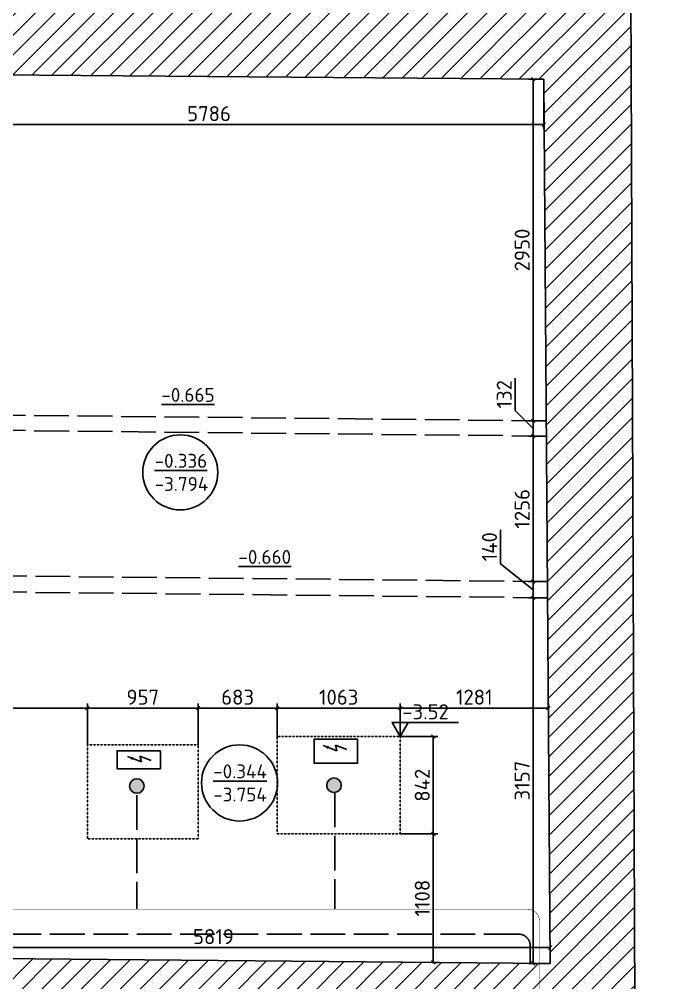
# Model space of a CAD drawing. Header units: millimetres. Extents: x 904915 to 1000606, y 1634169 to 1674089.
# Drawn here: x 964099 to 969720, y 1655789 to 1664108 of the extents above; entities that cross this region are included whole.
import ezdxf

# ---------------------------------------------------------------- set-up
doc = ezdxf.new("R2010")
doc.units = ezdxf.units.MM
doc.linetypes.add('334', pattern=[5, 4, -1])
doc.linetypes.add('ACAD_ISO02W100', pattern=[15, 12, -3])
for name, color, linetype in [('Балки', 140, 'ACAD_ISO02W100'), ('Водопровод', 4, 'Continuous'), ('Контур', 7, 'Continuous'), ('Отметки', 7, 'Continuous'), ('Перепад', 251, 'ACAD_ISO02W100'), ('Пожарные коммуникации', 1, 'Continuous'), ('Размеры', 224, 'Continuous'), ('Штриховка', 252, 'Continuous'), ('Электрика', 40, 'Continuous')]:
    doc.layers.add(name, color=color, linetype=linetype)
doc.styles.add('ISOCPEUR', font='isocpeur.ttf')
doc.dimstyles.new('GENPLAN 1000', dxfattribs={"dimscale": 10, "dimtxt": 13, "dimasz": 3, "dimexe": 4, "dimexo": 0, "dimgap": 3, "dimtad": 1, "dimdec": 0, "dimzin": 0, "dimtxsty": 'ISOCPEUR', "dimblk1": 'OBLIQUE', "dimblk2": 'OBLIQUE', "dimsah": 1, "dimcen": -1, "dimaunit": 1, "dimadec": 3, "dimazin": 0, "dimtfac": 0.75, "dimtdec": 0, "dimtix": 1, "dimtmove": 1, "dimatfit": 3, "dimfxl": 0, "dimtvp": 0.6, "dimarcsym": 0})

# ---------------------------------------------------------------- blocks, each defined once
blk = doc.blocks.new('817')
at = {"color": 0}
for p, q in [((0.05, 1.76), (-0.47, -0.17)), ((0.47, 0.17), (-0.47, -0.17)), ((0.47, 0.17), (-0.18, -2.24))]:
    blk.add_line(p, q, dxfattribs=at)
blk.add_solid([(-0.18, -1.24), (0.32, -1.38), (-0.18, -2.24)], dxfattribs=at)
blk = doc.blocks.new('*U6')
at = {"layer": 'Электрика', "color": 0, "ltscale": 0.03}
for p, q in [((-2.8906, -0.766), (0, 0)), ((0, 0), (0.0957, -0.361)), ((0.0957, -0.361), (-2.795, -1.127)), ((-2.8906, -0.766), (-2.795, -1.127))]:
    blk.add_line(p, q, dxfattribs=at)
at = {"layer": 'Электрика', "color": 0, "xscale": 0.02999999999999999, "yscale": 0.02999999999999999, "zscale": 0.02999999999999999, "rotation": 14.84207476619765}
blk.add_blockref('817', (-1.3975, -0.5635), dxfattribs=at)
blk = doc.blocks.new('_Oblique')
at = {"color": 0, "linetype": 'ByBlock', "lineweight": -2}
blk.add_line((-0.5, -0.5), (0.5, 0.5), dxfattribs=at)
blk = doc.blocks.new('*D264')
at = {"layer": 'Defpoints', "color": 0, "ltscale": 0.03}
for p in [(967391, 1658159.2), (968671.8, 1658070.9), (967391, 1657915)]:
    blk.add_point(p, dxfattribs=at)
at = {"layer": 'Размеры', "color": 0, "lineweight": -2, "ltscale": 0.03}
for p, q in [((967391, 1657915), (967391, 1658199.2)), ((968671.8, 1658070.9), (968671.8, 1658199.2)), ((968671.8, 1658159.2), (967391, 1658159.2))]:
    blk.add_line(p, q, dxfattribs=at)
at = {"layer": 'Размеры', "color": 0, "lineweight": -2, "ltscale": 0.03, "xscale": 30, "yscale": 30, "zscale": 30, "rotation": 180}
blk.add_blockref('_Oblique', (967391, 1658159.2), dxfattribs=at)
at = {"layer": 'Размеры', "color": 0, "lineweight": -2, "ltscale": 0.03, "xscale": 30, "yscale": 30, "zscale": 30}
blk.add_blockref('_Oblique', (968671.8, 1658159.2), dxfattribs=at)
at = {"layer": 'Размеры', "color": 0, "ltscale": 0.03, "insert": (968031.4, 1658254.2), "char_height": 130, "attachment_point": 5, "style": 'ISOCPEUR'}
blk.add_mtext('1281', dxfattribs=at)
blk = doc.blocks.new('*D265')
at = {"layer": 'Defpoints', "color": 0, "ltscale": 0.03}
for p in [(966328, 1658159.2), (966328, 1657915), (967391, 1657915)]:
    blk.add_point(p, dxfattribs=at)
at = {"layer": 'Размеры', "color": 0, "lineweight": -2, "ltscale": 0.03}
for p, q in [((966328, 1657915), (966328, 1658199.2)), ((967391, 1657915), (967391, 1658199.2)), ((967391, 1658159.2), (966328, 1658159.2))]:
    blk.add_line(p, q, dxfattribs=at)
at = {"layer": 'Размеры', "color": 0, "lineweight": -2, "ltscale": 0.03, "xscale": 30, "yscale": 30, "zscale": 30, "rotation": 180}
blk.add_blockref('_Oblique', (966328, 1658159.2), dxfattribs=at)
at = {"layer": 'Размеры', "color": 0, "lineweight": -2, "ltscale": 0.03, "xscale": 30, "yscale": 30, "zscale": 30}
blk.add_blockref('_Oblique', (967391, 1658159.2), dxfattribs=at)
at = {"layer": 'Размеры', "color": 0, "ltscale": 0.03, "insert": (966859.5, 1658254.2), "char_height": 130, "attachment_point": 5, "style": 'ISOCPEUR'}
blk.add_mtext('1063', dxfattribs=at)
blk = doc.blocks.new('*D266')
at = {"layer": 'Defpoints', "color": 0, "ltscale": 0.03}
for p in [(965645, 1658159.2), (966328, 1657915), (965645, 1657844)]:
    blk.add_point(p, dxfattribs=at)
at = {"layer": 'Размеры', "color": 0, "lineweight": -2, "ltscale": 0.03}
for p, q in [((965645, 1657844), (965645, 1658199.2)), ((966328, 1657915), (966328, 1658199.2)), ((966328, 1658159.2), (965645, 1658159.2))]:
    blk.add_line(p, q, dxfattribs=at)
at = {"layer": 'Размеры', "color": 0, "lineweight": -2, "ltscale": 0.03, "xscale": 30, "yscale": 30, "zscale": 30, "rotation": 180}
blk.add_blockref('_Oblique', (965645, 1658159.2), dxfattribs=at)
at = {"layer": 'Размеры', "color": 0, "lineweight": -2, "ltscale": 0.03, "xscale": 30, "yscale": 30, "zscale": 30}
blk.add_blockref('_Oblique', (966328, 1658159.2), dxfattribs=at)
at = {"layer": 'Размеры', "color": 0, "ltscale": 0.03, "insert": (965986.5, 1658254.2), "char_height": 130, "attachment_point": 5, "style": 'ISOCPEUR'}
blk.add_mtext('683', dxfattribs=at)
blk = doc.blocks.new('*D267')
at = {"layer": 'Defpoints', "color": 0, "ltscale": 0.03}
for p in [(964688, 1658159.2), (964688, 1657844), (965645, 1657844)]:
    blk.add_point(p, dxfattribs=at)
at = {"layer": 'Размеры', "color": 0, "lineweight": -2, "ltscale": 0.03}
for p, q in [((964688, 1657844), (964688, 1658199.2)), ((965645, 1657844), (965645, 1658199.2)), ((965645, 1658159.2), (964688, 1658159.2))]:
    blk.add_line(p, q, dxfattribs=at)
at = {"layer": 'Размеры', "color": 0, "lineweight": -2, "ltscale": 0.03, "xscale": 30, "yscale": 30, "zscale": 30, "rotation": 180}
blk.add_blockref('_Oblique', (964688, 1658159.2), dxfattribs=at)
at = {"layer": 'Размеры', "color": 0, "lineweight": -2, "ltscale": 0.03, "xscale": 30, "yscale": 30, "zscale": 30}
blk.add_blockref('_Oblique', (965645, 1658159.2), dxfattribs=at)
at = {"layer": 'Размеры', "color": 0, "ltscale": 0.03, "insert": (965166.5, 1658254.2), "char_height": 130, "attachment_point": 5, "style": 'ISOCPEUR'}
blk.add_mtext('957', dxfattribs=at)
blk = doc.blocks.new('*D268')
at = {"layer": 'Defpoints', "color": 0, "ltscale": 0.03}
for p in [(962862, 1658159.2), (962862, 1658146.2), (964688, 1657844)]:
    blk.add_point(p, dxfattribs=at)
at = {"layer": 'Размеры', "color": 0, "lineweight": -2, "ltscale": 0.03}
for p, q in [((962862, 1658146.2), (962862, 1658199.2)), ((964688, 1657844), (964688, 1658199.2)), ((964688, 1658159.2), (962862, 1658159.2))]:
    blk.add_line(p, q, dxfattribs=at)
at = {"layer": 'Размеры', "color": 0, "lineweight": -2, "ltscale": 0.03, "xscale": 30, "yscale": 30, "zscale": 30, "rotation": 180}
blk.add_blockref('_Oblique', (962862, 1658159.2), dxfattribs=at)
at = {"layer": 'Размеры', "color": 0, "lineweight": -2, "ltscale": 0.03, "xscale": 30, "yscale": 30, "zscale": 30}
blk.add_blockref('_Oblique', (964688, 1658159.2), dxfattribs=at)
at = {"layer": 'Размеры', "color": 0, "ltscale": 0.03, "insert": (963775, 1658254.2), "char_height": 130, "attachment_point": 5, "style": 'ISOCPEUR'}
blk.add_mtext('1826', dxfattribs=at)
blk = doc.blocks.new('*D269')
at = {"layer": 'Defpoints', "color": 0, "ltscale": 0.03}
for p in [(967391, 1657915), (967391, 1657073), (967677, 1657073)]:
    blk.add_point(p, dxfattribs=at)
at = {"layer": 'Размеры', "color": 0, "lineweight": -2, "ltscale": 0.03}
for p, q in [((967391, 1657915), (967717, 1657915)), ((967677, 1657915), (967677, 1657073)), ((967391, 1657073), (967717, 1657073))]:
    blk.add_line(p, q, dxfattribs=at)
at = {"layer": 'Размеры', "color": 0, "lineweight": -2, "ltscale": 0.03, "xscale": 30, "yscale": 30, "zscale": 30}
for p, rotation in [((967677, 1657915), 90), ((967677, 1657073), 270)]:
    blk.add_blockref('_Oblique', p, dxfattribs=dict(at, rotation=rotation))
at = {"layer": 'Размеры', "color": 0, "ltscale": 0.03, "insert": (967582, 1657494), "char_height": 130, "attachment_point": 5, "rotation": 90, "style": 'ISOCPEUR'}
blk.add_mtext('842', dxfattribs=at)
blk = doc.blocks.new('*D270')
at = {"layer": 'Defpoints', "color": 0, "ltscale": 0.03}
for p in [(967391, 1657073), (967666.2, 1655964.5), (967677, 1655964.5)]:
    blk.add_point(p, dxfattribs=at)
at = {"layer": 'Размеры', "color": 0, "lineweight": -2, "ltscale": 0.03}
for p, q in [((967391, 1657073), (967717, 1657073)), ((967677, 1657073), (967677, 1655964.5)), ((967666.2, 1655964.5), (967717, 1655964.5))]:
    blk.add_line(p, q, dxfattribs=at)
at = {"layer": 'Размеры', "color": 0, "lineweight": -2, "ltscale": 0.03, "xscale": 30, "yscale": 30, "zscale": 30}
for p, rotation in [((967677, 1657073), 90), ((967677, 1655964.5), 270)]:
    blk.add_blockref('_Oblique', p, dxfattribs=dict(at, rotation=rotation))
at = {"layer": 'Размеры', "color": 0, "ltscale": 0.03, "insert": (967582, 1656518.8), "char_height": 130, "attachment_point": 5, "rotation": 90, "style": 'ISOCPEUR'}
blk.add_mtext('1108', dxfattribs=at)
blk = doc.blocks.new('*D271')
at = {"layer": 'Defpoints', "color": 0, "ltscale": 0.03}
for p in [(968540.4, 1659112.6), (968664.4, 1659112.6), (968686.8, 1655955.5)]:
    blk.add_point(p, dxfattribs=at)
at = {"layer": 'Размеры', "color": 0, "lineweight": -2, "ltscale": 0.03}
for p, q in [((968664.4, 1659112.6), (968500.4, 1659112.6)), ((968540.4, 1655955.5), (968540.4, 1659112.6)), ((968686.8, 1655955.5), (968500.4, 1655955.5))]:
    blk.add_line(p, q, dxfattribs=at)
at = {"layer": 'Размеры', "color": 0, "lineweight": -2, "ltscale": 0.03, "xscale": 30, "yscale": 30, "zscale": 30}
for p, rotation in [((968540.4, 1659112.6), 90), ((968540.4, 1655955.5), 270)]:
    blk.add_blockref('_Oblique', p, dxfattribs=dict(at, rotation=rotation))
at = {"layer": 'Размеры', "color": 0, "ltscale": 0.03, "insert": (968445.4, 1657534), "char_height": 130, "attachment_point": 5, "rotation": 90, "style": 'ISOCPEUR'}
blk.add_mtext('3157', dxfattribs=at)
blk = doc.blocks.new('*D272')
at = {"layer": 'Defpoints', "color": 0, "ltscale": 0.03}
for p in [(968540.4, 1659252.3), (968663.4, 1659252.3), (968664.4, 1659112.6)]:
    blk.add_point(p, dxfattribs=at)
at = {"layer": 'Размеры', "color": 0, "lineweight": -2, "ltscale": 0.03}
for p, q in [((968257.8, 1659406.4), (968257.8, 1659700.4)), ((968540.4, 1659182.4), (968257.8, 1659406.4)), ((968663.4, 1659252.3), (968500.4, 1659252.3)), ((968540.4, 1659112.6), (968540.4, 1659252.3)), ((968664.4, 1659112.6), (968500.4, 1659112.6))]:
    blk.add_line(p, q, dxfattribs=at)
at = {"layer": 'Размеры', "color": 0, "lineweight": -2, "ltscale": 0.03, "xscale": 30, "yscale": 30, "zscale": 30}
for p, rotation in [((968540.4, 1659252.3), 90), ((968540.4, 1659112.6), 270)]:
    blk.add_blockref('_Oblique', p, dxfattribs=dict(at, rotation=rotation))
at = {"layer": 'Размеры', "color": 0, "ltscale": 0.03, "insert": (968162.8, 1659553.4), "char_height": 130, "attachment_point": 5, "rotation": 90, "style": 'ISOCPEUR'}
blk.add_mtext('140', dxfattribs=at)
blk = doc.blocks.new('*D273')
at = {"layer": 'Defpoints', "color": 0, "ltscale": 0.03}
for p in [(968540.4, 1660508.5), (968654.5, 1660508.5), (968663.4, 1659252.3)]:
    blk.add_point(p, dxfattribs=at)
at = {"layer": 'Размеры', "color": 0, "lineweight": -2, "ltscale": 0.03}
for p, q in [((968654.5, 1660508.5), (968500.4, 1660508.5)), ((968540.4, 1659252.3), (968540.4, 1660508.5)), ((968663.4, 1659252.3), (968500.4, 1659252.3))]:
    blk.add_line(p, q, dxfattribs=at)
at = {"layer": 'Размеры', "color": 0, "lineweight": -2, "ltscale": 0.03, "xscale": 30, "yscale": 30, "zscale": 30}
for p, rotation in [((968540.4, 1660508.5), 90), ((968540.4, 1659252.3), 270)]:
    blk.add_blockref('_Oblique', p, dxfattribs=dict(at, rotation=rotation))
at = {"layer": 'Размеры', "color": 0, "ltscale": 0.03, "insert": (968445.4, 1659880.4), "char_height": 130, "attachment_point": 5, "rotation": 90, "style": 'ISOCPEUR'}
blk.add_mtext('1256', dxfattribs=at)
blk = doc.blocks.new('*D274')
at = {"layer": 'Defpoints', "color": 0, "ltscale": 0.03}
for p in [(968540.4, 1660640.3), (968653.6, 1660640.3), (968654.5, 1660508.5)]:
    blk.add_point(p, dxfattribs=at)
at = {"layer": 'Размеры', "color": 0, "lineweight": -2, "ltscale": 0.03}
for p, q in [((968385.2, 1660729.1), (968385.2, 1661010.1)), ((968540.4, 1660574.4), (968385.2, 1660729.1)), ((968653.6, 1660640.3), (968500.4, 1660640.3)), ((968540.4, 1660508.5), (968540.4, 1660640.3)), ((968654.5, 1660508.5), (968500.4, 1660508.5))]:
    blk.add_line(p, q, dxfattribs=at)
at = {"layer": 'Размеры', "color": 0, "lineweight": -2, "ltscale": 0.03, "xscale": 30, "yscale": 30, "zscale": 30}
for p, rotation in [((968540.4, 1660640.3), 90), ((968540.4, 1660508.5), 270)]:
    blk.add_blockref('_Oblique', p, dxfattribs=dict(at, rotation=rotation))
at = {"layer": 'Размеры', "color": 0, "ltscale": 0.03, "insert": (968290.2, 1660869.6), "char_height": 130, "attachment_point": 5, "rotation": 90, "style": 'ISOCPEUR'}
blk.add_mtext('132', dxfattribs=at)
blk = doc.blocks.new('*D275')
at = {"layer": 'Defpoints', "color": 0, "ltscale": 0.03}
for p in [(968540.4, 1663590.8), (968632.7, 1663590.8), (968653.6, 1660640.3)]:
    blk.add_point(p, dxfattribs=at)
at = {"layer": 'Размеры', "color": 0, "lineweight": -2, "ltscale": 0.03}
for p, q in [((968632.7, 1663590.8), (968500.4, 1663590.8)), ((968540.4, 1660640.3), (968540.4, 1663590.8)), ((968653.6, 1660640.3), (968500.4, 1660640.3))]:
    blk.add_line(p, q, dxfattribs=at)
at = {"layer": 'Размеры', "color": 0, "lineweight": -2, "ltscale": 0.03, "xscale": 30, "yscale": 30, "zscale": 30}
for p, rotation in [((968540.4, 1663590.8), 90), ((968540.4, 1660640.3), 270)]:
    blk.add_blockref('_Oblique', p, dxfattribs=dict(at, rotation=rotation))
at = {"layer": 'Размеры', "color": 0, "ltscale": 0.03, "insert": (968445.4, 1662115.6), "char_height": 130, "attachment_point": 5, "rotation": 90, "style": 'ISOCPEUR'}
blk.add_mtext('2950', dxfattribs=at)
blk = doc.blocks.new('*D283')
at = {"layer": 'Defpoints', "color": 0, "ltscale": 0.03}
for p in [(962846.3, 1663638), (968632.7, 1663590.8), (962846.3, 1663197.9)]:
    blk.add_point(p, dxfattribs=at)
at = {"layer": 'Размеры', "color": 0, "lineweight": -2, "ltscale": 0.03}
for p, q in [((962846.3, 1663638), (962846.3, 1663157.9)), ((968632.7, 1663590.8), (968632.7, 1663157.9)), ((968632.7, 1663197.9), (962846.3, 1663197.9))]:
    blk.add_line(p, q, dxfattribs=at)
at = {"layer": 'Размеры', "color": 0, "lineweight": -2, "ltscale": 0.03, "xscale": 30, "yscale": 30, "zscale": 30, "rotation": 180}
blk.add_blockref('_Oblique', (962846.3, 1663197.9), dxfattribs=at)
at = {"layer": 'Размеры', "color": 0, "lineweight": -2, "ltscale": 0.03, "xscale": 30, "yscale": 30, "zscale": 30}
blk.add_blockref('_Oblique', (968632.7, 1663197.9), dxfattribs=at)
at = {"layer": 'Размеры', "color": 0, "ltscale": 0.03, "insert": (965739.5, 1663292.9), "char_height": 130, "attachment_point": 5, "style": 'ISOCPEUR'}
blk.add_mtext('5786', dxfattribs=at)
blk = doc.blocks.new('*D298')
at = {"layer": 'Defpoints', "color": 0, "ltscale": 0.03}
for p in [(962868.1, 1656091.6), (962868.1, 1656006.9), (968686.8, 1655955.5)]:
    blk.add_point(p, dxfattribs=at)
at = {"layer": 'Размеры', "color": 0, "lineweight": -2, "ltscale": 0.03}
for p, q in [((962868.1, 1656006.9), (962868.1, 1656131.6)), ((968686.8, 1655955.5), (968686.8, 1656131.6)), ((968686.8, 1656091.6), (962868.1, 1656091.6))]:
    blk.add_line(p, q, dxfattribs=at)
at = {"layer": 'Размеры', "color": 0, "lineweight": -2, "ltscale": 0.03, "xscale": 30, "yscale": 30, "zscale": 30, "rotation": 180}
blk.add_blockref('_Oblique', (962868.1, 1656091.6), dxfattribs=at)
at = {"layer": 'Размеры', "color": 0, "lineweight": -2, "ltscale": 0.03, "xscale": 30, "yscale": 30, "zscale": 30}
blk.add_blockref('_Oblique', (968686.8, 1656091.6), dxfattribs=at)
at = {"layer": 'Размеры', "color": 0, "ltscale": 0.03, "insert": (965777.5, 1656186.6), "char_height": 130, "attachment_point": 5, "style": 'ISOCPEUR'}
blk.add_mtext('5819', dxfattribs=at)

msp = doc.modelspace()

# ---------------------------------------------------------------- hatches: boundary and pattern name
at = {"layer": 'Водопровод', "ltscale": 0.03}
h = msp.add_hatch(color=256, dxfattribs=at)
h.dxf.hatch_style = 1
h.paths.add_polyline_path([(965053, 1657487.2, 1), (965178.3, 1657487.2, 1)])
h = msp.add_hatch(color=256, dxfattribs=at)
h.dxf.hatch_style = 1
h.paths.add_polyline_path([(966756.5, 1657494.1, 1), (966881.9, 1657494.1, 1)])
at = {"layer": 'Штриховка', "ltscale": 0.03}
h = msp.add_hatch(dxfattribs=at)
h.set_pattern_fill('_USER', color=256, scale=120, angle=45, pattern_type=0)
h.set_pattern_definition([(45, (939769.27, 1645632.96), (-84.8528, 84.8528), [])])
h.paths.add_polyline_path([(939862.1, 1645865.3), (939717.3, 1645866.2), (939716.4, 1645515.2), (939572.8, 1645516), (939573.1, 1645259.6), (939858.5, 1645259.9)], flags=17)
h.paths.add_polyline_path([(967898.5, 1669251.9), (967748.5, 1669254.9), (967737, 1668677), (967887, 1668674)], flags=17)
h.paths.add_polyline_path([(959721.2, 1670070.1), (960600.3, 1670071.2), (960599.8, 1670501.5), (960599.2, 1670954.9), (958956.6, 1670954.7), (959002.6, 1662727), (958908.9, 1662725), (958909, 1662520.4), (959728.4, 1662541.9), (959725.6, 1663653.4), (960845.1, 1663649), (960849, 1664244.1), (959728.5, 1664251.4)])
h.paths.add_polyline_path([(953047.4, 1647661.3), (953309, 1647664), (953307.3, 1647830.1), (953304.3, 1648110.6), (951642.4, 1648114.7), (951716, 1642822.9), (952533.5, 1642743.7), (952532.8, 1642909), (953481.3, 1642912), (953480.8, 1643074.2), (952537.1, 1643071.2), (952524.9, 1647221.1), (953052, 1647226.6)], flags=17)
h.paths.add_polyline_path([(944956.8, 1645799), (943919.8, 1645788.6), (943920.1, 1645262.1), (939858.5, 1645259.9), (939573.1, 1645259.6), (939573.1, 1645244.2), (934568.3, 1645252.9), (934568.3, 1645253.2), (934278.3, 1645254), (932110.1, 1645254), (932109.8, 1645787.9), (931143.7, 1645778.5), (931152.5, 1644829.1), (929740.1, 1644827.8), (929759.1, 1646190.3), (927061.9, 1646219.9), (927061.4, 1646069.9), (929607, 1646042), (929588, 1644677.6), (931153.9, 1644679.1), (931157.1, 1644329.1), (931593.9, 1644329.6), (931614, 1644169.6), (931653.7, 1644489.6), (931673.9, 1644329.6), (932110.6, 1644330.1), (932110.2, 1644955.7), (943920.3, 1644962.1), (943920.6, 1644397.3), (944407.8, 1644403.1), (944429.7, 1644243.4), (944465.9, 1644563.8), (944487.8, 1644404.1), (944974.9, 1644409.9), (944971, 1644709.9), (946047, 1644722.8), (946060.4, 1646106), (948397.6, 1646107.4), (948397.2, 1646257.4), (945911.9, 1646255.9), (945898.9, 1644921), (944968.4, 1644909.8)])
h.paths.add_polyline_path([(941747.9, 1647720.4), (935723.9, 1647718.2), (935724, 1647401.1), (939570.7, 1647430.7), (939571, 1647159), (939720.5, 1647158.1), (939719.7, 1646853.6), (939599.7, 1646838.9), (939839.6, 1646808.3), (939719.6, 1646793.6), (939718.8, 1646489.1), (939571.8, 1646490), (939572, 1646278), (939718.3, 1646277.1), (939717.4, 1645926.2), (939597.4, 1645911.4), (939862.2, 1645877.7), (939871.4, 1647396.6), (941748.7, 1647400.9)])
h.paths.add_polyline_path([(934907, 1647717.9), (934688, 1647717.9), (933884, 1647717.6), (933886.9, 1647392.8), (934284.4, 1647396.3), (934278.3, 1645254), (934568.3, 1645253.2), (934574.5, 1647392.3), (934909.5, 1647394.8)])
h.paths.add_polyline_path([(932129.4, 1649034.8), (931923.5, 1649035.1), (931923.9, 1649266.2), (931788.1, 1649266.4), (931788.1, 1649293.2), (931494.6, 1649293.9), (931494.2, 1649135.2), (931345.5, 1649135.6), (931342.9, 1648092.4), (923885.6, 1648105.6), (923881.9, 1647831.4), (923721.7, 1647813.5), (924041.1, 1647769.2), (923880.8, 1647751.4), (923877.2, 1647477.1), (924177.2, 1647477.1), (924138.3, 1644589.7), (927056.3, 1644558.9), (927057.3, 1644859), (924442.4, 1644886.5), (924477.2, 1647477.1), (931128.7, 1647397.5), (931130.8, 1647163.4), (932109, 1647173), (932108.9, 1647376.8), (932568, 1647380.9), (932565, 1647717.1), (932127.3, 1647716.9)])
h.paths.add_polyline_path([(950486.2, 1648117.6), (944691.4, 1648132), (944686.6, 1649180.5), (944528.4, 1649179.8), (944527.7, 1649323.4), (944245.8, 1649322.1), (944245.9, 1649301.6), (944073, 1649301.2), (944073.5, 1649109.4), (943905.2, 1649109), (943908.4, 1647721.2), (943261, 1647720.9), (943261.7, 1647404.3), (943918.9, 1647405.7), (943919.1, 1647096.6), (944939.3, 1647138), (944935.8, 1647403.5), (949029.6, 1647409.4), (950272.6, 1647401.6), (950272.6, 1646130.9), (950392.6, 1646115.9), (950272.6, 1646100.9), (950272.6, 1644831.4), (948400.6, 1644827), (948401.3, 1644527), (950083.4, 1644531), (950116.4, 1639995.2), (951661, 1639989.6), (951661, 1639460.8), (955617.4, 1639500.6), (962461.1, 1639567.9), (962455.8, 1636178), (962155.8, 1636178), (962155.1, 1635728.5), (962315.1, 1635708.3), (962155.1, 1635688.5), (962154.4, 1635279.1), (969661.4, 1635263.1), (969653.3, 1636911.1), (969342.9, 1636912.5), (968746.2, 1636915.1), (968742.8, 1636143.6), (967545.7, 1636148.5), (967554.4, 1641372.6), (967284, 1641372.7), (967283.9, 1641196.6), (967396.8, 1641195.5), (967399.1, 1637608.9), (967078, 1637609.2), (967077.8, 1637359.2), (967399.1, 1637358.9), (967399.1, 1636178), (966361, 1636178), (966361, 1636455), (966111, 1636455), (966111, 1636178), (963002.7, 1636178), (963006.5, 1640478), (962468.8, 1640472.7), (962472.1, 1640136.2), (959955, 1640116.1), (959955, 1641762), (959802, 1641762), (959802, 1641699), (959401.4, 1641699), (959356, 1640111.4), (955859.3, 1640105.6), (955861.6, 1641747), (955722, 1641747), (955722, 1641685), (955316.4, 1641685), (955333, 1639913), (953838.8, 1639848.2), (953835.2, 1640084.9), (952545, 1640065.2), (952537.7, 1641768.8), (951730.6, 1641771.1), (951746.3, 1640645.3), (950540.6, 1640652.7)])
h.paths.add_polyline_path([(944673.1, 1652178.2), (944526.8, 1652177.5), (944526.1, 1652342), (944239.1, 1652340.7), (944238.8, 1652288.7), (944081.7, 1652288.3), (944082, 1652146.3), (943898, 1652145.9), (943900.2, 1651218), (944068.5, 1651218.4), (944069, 1651034.4), (944101.8, 1651034.4), (944241.8, 1651034.8), (944241.9, 1650997.5), (944520.2, 1650998.8), (944519.5, 1651139.9), (944677.7, 1651140.6)])
h.paths.add_polyline_path([(944659.3, 1655219.7), (944494.9, 1655219), (944494.2, 1655363), (944231.6, 1655361.9), (944231.6, 1655357.7), (944091.4, 1655357.4), (944091.9, 1655142.4), (943891, 1655141.9), (943892.9, 1654328), (944076.9, 1654328.4), (944077.5, 1654082.4), (944234.6, 1654082.7), (944234.7, 1654030.5), (944518.5, 1654031.8), (944517.8, 1654178.3), (944664, 1654179)])
h.paths.add_polyline_path([(944645.4, 1658294.4), (944491, 1658293.7), (944490.4, 1658426.8), (944206.7, 1658425.5), (944206.8, 1658379.7), (944077.2, 1658379.4), (944077.5, 1658241.4), (943883.7, 1658241), (943886, 1657254), (944087, 1657254.4), (944087.3, 1657112.4), (944227.5, 1657112.7), (944227.6, 1657090.6), (944486.4, 1657091.8), (944485.6, 1657261), (944650, 1657261.7)])
h.paths.add_polyline_path([(944633.8, 1660848.8), (944633.7, 1661302.1), (944485.7, 1661302.1), (944485.7, 1661461.5), (944204.2, 1661461.5), (944204.2, 1661430), (944073, 1661430), (944073, 1661265), (943881.2, 1661265), (943881.1, 1660290.9), (944072.7, 1660291.4), (944073, 1660132.4), (944202.7, 1660132.7), (944202.8, 1660120.1), (944482.7, 1660121.3), (944482, 1660272), (944636.4, 1660272.7)])
h.paths.add_polyline_path([(944633.4, 1664368.1), (944482.8, 1664368.1), (944482.8, 1664523.8), (944209.9, 1664523.8), (944209.9, 1664487), (944064, 1664487), (944064, 1664294), (943881.5, 1664294), (943881.4, 1663327), (944073.2, 1663327), (944073.2, 1663205), (944204.4, 1663205), (944204.4, 1663176.6), (944485.5, 1663176.6), (944485.5, 1663329.3), (944633.5, 1663329.3)])
h.paths.add_polyline_path([(944633.1, 1667394.5), (944477.8, 1667394.5), (944477.8, 1667551.3), (944210.3, 1667551.3), (944210.3, 1667505), (944070.3, 1667505), (943881.8, 1667505), (943881.7, 1666551), (944064.2, 1666551), (944064.2, 1666226), (944210.1, 1666226), (944210.1, 1666193.3), (944482.6, 1666193.3), (944482.6, 1666351.3), (944633.2, 1666351.3)])
h.paths.add_polyline_path([(944632.7, 1670737.4), (933630.3, 1670719.9), (933632.7, 1669988.5), (943882.1, 1670004.5), (943882, 1669255), (944070.4, 1669255), (944210.4, 1669255), (944210.4, 1669219), (944477.6, 1669219), (944477.6, 1669378.8), (944632.8, 1669378.8)])
h.paths.add_polyline_path([(932703.5, 1670718.4), (931347.7, 1670716.2), (931349.7, 1669370.6), (931502.4, 1669370.8), (931502.6, 1669191), (931790.8, 1669191.4), (931790.9, 1669244.1), (931930.9, 1669244.1), (932162.5, 1669243.8), (932163.7, 1669986.2), (932705.9, 1669987)])
h.paths.add_polyline_path([(932159.7, 1667508.9), (931928.1, 1667509.3), (931788.1, 1667509.6), (931788.1, 1667541.2), (931505.1, 1667540.8), (931505.3, 1667399.2), (931352.6, 1667399), (931354.2, 1666341.7), (931523.2, 1666341.9), (931523.4, 1666160.1), (931785.9, 1666160.5), (931786, 1666222.5), (931926, 1666222.3), (931981.8, 1666222.2), (931981.9, 1666273.3), (932157.6, 1666273)])
h.paths.add_polyline_path([(932154.1, 1664134.1), (931978.4, 1664134.4), (931979, 1664493.2), (931923.2, 1664493.3), (931783.2, 1664493.5), (931783.2, 1664539.3), (931525.8, 1664538.9), (931526, 1664383.6), (931357, 1664383.4), (931358.6, 1663301.6), (931525, 1663301.8), (931525.2, 1663154.9), (931809.9, 1663155.3), (931810, 1663182.4), (931976.8, 1663182.1), (931976.9, 1663194.3), (932152.6, 1663194)])
h.paths.add_polyline_path([(932149, 1661019), (931973.3, 1661019.3), (931974, 1661450.3), (931947.1, 1661450.3), (931807.1, 1661450.5), (931807.2, 1661485.4), (931527.7, 1661485), (931527.9, 1661337.7), (931361.5, 1661337.5), (931363.1, 1660268), (931516.6, 1660268.2), (931516.8, 1660102.1), (931789.8, 1660102.5), (931789.9, 1660126.5), (931929.9, 1660126.3), (932147.6, 1660125.9)])
h.paths.add_polyline_path([(932143.9, 1657865), (931963.1, 1657865.3), (931964, 1658400.3), (931927, 1658400.3), (931787, 1658400.6), (931787.1, 1658436.1), (931519.2, 1658435.7), (931519.5, 1658275.3), (931366, 1658275.1), (931367, 1657612.2), (931366, 1657213.6), (931521, 1657213.2), (931520.6, 1657073.8), (931784.9, 1657073.1), (931784.9, 1657090.5), (931945.7, 1657090.3), (931945.8, 1657183.3), (932142.8, 1657183)])
h.paths.add_polyline_path([(932139.2, 1655001), (931942.2, 1655001.3), (931942.8, 1655353.2), (931922, 1655353.3), (931782, 1655353.3), (931782.1, 1655366.1), (931516.3, 1655366.7), (931515.9, 1655215.6), (931360.9, 1655216), (931358.3, 1654172.5), (931510, 1654172.1), (931509.6, 1654017.4), (931795.8, 1654016.7), (931795.9, 1654036.5), (931935.9, 1654036.3), (931969.7, 1654036.2), (931969.9, 1654151.3), (932137.8, 1654151)])
h.paths.add_polyline_path([(932134.4, 1652068), (931966.5, 1652068.3), (931966.9, 1652310.1), (931933, 1652310.2), (931793, 1652308.6), (931505.3, 1652309.3), (931505, 1652175.8), (931353.2, 1652176.2), (931350.5, 1651112.8), (931499.2, 1651112.4), (931498.8, 1650973.5), (931790.9, 1650972.8), (931790.9, 1650999.5), (931926.8, 1650999.3), (931927, 1651125.3), (932132.8, 1651125)])
h.paths.add_polyline_path([(960333.3, 1647937.6), (961315, 1647929), (961315, 1647846.3), (962027.7, 1647840), (962022.5, 1647245.2), (962441.3, 1647241.6), (962438.8, 1642931.6), (961667.1, 1642932.5), (961667.3, 1642787.2), (962445.8, 1642788.4), (962449.9, 1642374), (962998.7, 1642379.5), (962995.7, 1642556.1), (967112.8, 1642504.1), (967117.8, 1642902.1), (962981.3, 1642953.7), (962970.6, 1647238), (966973.7, 1647210.3), (966959.5, 1648041.4), (962846.2, 1648068.6), (962852.6, 1650308), (962290.3, 1650309.5), (962284.4, 1648065), (959904.8, 1648083.6), (959800.1, 1652965.9), (959269.6, 1652954.6), (959044.4, 1652949.7), (959061.6, 1648096.2), (954502.4, 1648107.6), (954505.2, 1647842.7), (954506.9, 1647676.6), (954745.6, 1647679.1), (954750.2, 1647244.4), (955288.4, 1647250.1), (955293.1, 1643079.9), (954363, 1643077), (954363.5, 1642914.8), (955304.8, 1642917.8), (955306.5, 1642744), (955724, 1642744), (955724, 1642682), (955862.9, 1642682), (955863.1, 1642813.5), (957224.7, 1642810.3), (957225.1, 1642947.4), (955852.4, 1642950.6), (955847.6, 1647274.2), (959438.3, 1647271.7), (959416.1, 1642942.4), (958119.3, 1642945.4), (958119, 1642808.3), (959433.1, 1642805.2), (959431.1, 1642735), (959803, 1642735), (959803, 1642659), (959957.9, 1642659), (959958.3, 1642784.8), (960773, 1642785.9), (960773.1, 1642933.5), (959949.4, 1642934.4), (959974.6, 1647263.2), (960327.3, 1647260.1)])
h.paths.add_polyline_path([(966452.6, 1641373), (963016, 1641374), (963015.6, 1641395.3), (962459.7, 1641385.8), (962463.6, 1640992.6), (963006.9, 1640998), (963007.1, 1641238.2), (966452.5, 1641204.7)], flags=17)
h.paths.add_polyline_path([(969641.7, 1639274.2), (969362.9, 1639275.5), (968756.5, 1639278.1), (968751.6, 1638147.9), (969348.3, 1638145.3), (969647.2, 1638144)], flags=17)
h.paths.add_polyline_path([(969614.1, 1644901.4), (969720.5, 1644900.2), (969709, 1645492.7), (968768.4, 1645497.1), (968765.6, 1642881.5), (968251, 1642888), (968246, 1642489.8), (968770.6, 1642483.2), (968761.9, 1640511), (969368.3, 1640508.3), (969635.6, 1640507.1)])
h.paths.add_polyline_path([(969355.7, 1670956.2), (961595, 1670955.1), (961595.6, 1670502.8), (961596.1, 1670072.4), (964099.4, 1670075.6), (964080.7, 1667732.6), (964412.9, 1667733.9), (964412.2, 1667937.9), (964282.4, 1667937.4), (964299.4, 1670075.8), (967765, 1670080.2), (967762.8, 1669971.3), (967912.8, 1669968.3), (967915, 1670080.2), (968620.7, 1670080.2), (968620.7, 1667950.5), (967872.5, 1667950.5), (967876.3, 1668140.7), (967726.4, 1668143.7), (967722.5, 1667950.4), (965333.7, 1667941.4), (965334.5, 1667737.4), (968620.7, 1667749.8), (968637.7, 1664193.3), (961712.9, 1664238.5), (961710.6, 1663645.6), (962247.4, 1663643.5), (962251.2, 1662293.7), (962850.1, 1662295.3), (962846.3, 1663638), (968632.7, 1663590.8), (968686.8, 1655955.5), (962868.1, 1656006.9), (962852.6, 1661416.8), (962253.6, 1661415.2), (962257.5, 1659994.6), (961579.4, 1659980.3), (961582.8, 1659806.5), (962267.6, 1659820), (962275.7, 1655887.9), (959738.9, 1655882.7), (959728.4, 1659770.1), (960715, 1659789.5), (960711.6, 1659962), (959734.7, 1659941.4), (959730.8, 1661541.8), (958909.7, 1661563.1), (958912.6, 1657742.3), (959027.5, 1657741.5), (959040.6, 1654041.2), (959246.2, 1654045.7), (959776.7, 1654057), (959744.4, 1655561.9), (962304.3, 1655548.9), (962299.7, 1653824.7), (962862.6, 1653823.1), (962867.9, 1655694.4), (968730.2, 1655638.5), (968722.6, 1648029.8), (967950.7, 1648034.9), (967949, 1647780.4), (968184.6, 1647769.6), (968129.2, 1647202.3), (968770.2, 1647197.9), (968769.4, 1646527.9), (969689.7, 1646485.6), (969659.3, 1648055), (969518.2, 1648054.8), (969514.3, 1650781), (969450.9, 1650781), (969419, 1655374.3), (969388.2, 1663662.6)])

# ---------------------------------------------------------------- linework, layer by layer
at = {"layer": 'Балки', "color": 3, "ltscale": 25}
for p, q in [((968653.6, 1660640.3), (962854.7, 1660701.3)), ((968654.5, 1660508.5), (962855.1, 1660569.4)), ((968663.4, 1659252.3), (962858.7, 1659313.2)), ((968664.4, 1659112.6), (962859.1, 1659173.6))]:
    msp.add_line(p, q, dxfattribs=at)
at = {"layer": 'Водопровод', "ltscale": 0.03}
for centre in [(965115.6, 1657487.2), (966819.2, 1657494.1)]:
    msp.add_circle(centre, 62.7, dxfattribs=at)
at = {"layer": 'Контур', "ltscale": 15}
for p, q in [((969388.2, 1663662.6), (969355.7, 1670956.2)), ((968632.7, 1663590.8), (962846.3, 1663638)), ((969419, 1655374.3), (969388.2, 1663662.6)), ((968686.8, 1655955.5), (968632.7, 1663590.8)), ((962868.1, 1656006.9), (968686.8, 1655955.5))]:
    msp.add_line(p, q, dxfattribs=at)
at = {"layer": 'Отметки', "color": 0}
msp.add_lwpolyline([(967895.2, 1658035.9), (967460.8, 1658035.9), (967321.2, 1658035.9), (967391, 1657915), (967460.8, 1658035.9)], dxfattribs=at)
at = {"layer": 'Отметки', "ltscale": 0.03}
for centre, radius in [((965490.9, 1660195.1), 324), ((966003.4, 1657513.8), 328.8)]:
    msp.add_circle(centre, radius, dxfattribs=at)
at = {"layer": 'Перепад', "linetype": '334', "ltscale": 0.03}
for points in [[(967391, 1657915), (966328, 1657915), (966328, 1657073), (967391, 1657073)], [(965645, 1657844), (964688, 1657844), (964688, 1657030), (965645, 1657030)]]:
    msp.add_lwpolyline(points, close=True, dxfattribs=at)
at = {"layer": 'Пожарные коммуникации', "linetype": 'ACAD_ISO02W100', "ltscale": 25}
for p, q in [((965116, 1657409.1), (965116, 1656423)), ((966827.4, 1657433.2), (966827.4, 1656423)), ((968415, 1656208), (962867.6, 1656208)), ((968515, 1655957), (968515, 1656108))]:
    msp.add_line(p, q, dxfattribs=at)
at = {"layer": 'Пожарные коммуникации', "linetype": 'ACAD_ISO02W100', "ltscale": 25, "const_width": 4, "flags": 128}
msp.add_lwpolyline([(968594.3, 1648030.6), (968594.3, 1656323, 0.414214), (968494.3, 1656423), (962866.9, 1656423)], format="xyb", dxfattribs=at)
at = {"layer": 'Пожарные коммуникации', "linetype": 'ACAD_ISO02W100', "ltscale": 0.03}
msp.add_arc((968415, 1656108), 100, 360, 90, dxfattribs=at)
at = {"layer": 'Электрика', "ltscale": 0.03}
for points in [[(967023, 1657893), (966646.9, 1657893), (966646.9, 1657684), (967023, 1657684)], [(965319, 1657792), (964945, 1657792), (964945, 1657636.3), (965319, 1657636.3)]]:
    msp.add_lwpolyline(points, close=True, dxfattribs=at)

# ---------------------------------------------------------------- block references
at = {"layer": 'Электрика'}
for name, p, xscale, yscale, zscale, rotation in [('817', (966838.9, 1657815.5, 1373.7), 51.46308126672102, 51.46308126672102, 51.46308126672102, 263.9951650493919), ('817', (965148.8, 1657720.5, 1373.7), 51.46308126672102, 51.46308126672102, 51.46308126672102, 263.9951650493919), ('*U6', (967195.8, 1655588.1), 999.9999999999999, 999.9999999999999, 999.9999999999999, 345.1579252338017)]:
    msp.add_blockref(name, p, dxfattribs=dict(at, xscale=xscale, yscale=yscale, zscale=zscale, rotation=rotation))

# ---------------------------------------------------------------- texts
at = {"layer": 'Отметки', "color": 3, "ltscale": 0.03, "style": 'ISOCPEUR'}
for s, p in [('%%u-0.665', (965327.3, 1660804.2, -665)), ('%%u-0.660', (965993.3, 1659405.2, -660))]:
    msp.add_text(s, height=120, dxfattribs=at).set_placement(p)
at = {"layer": 'Отметки', "style": 'ISOCPEUR'}
msp.add_text('-3.52', height=130, rotation=360, dxfattribs=at).set_placement((967409.9, 1658063.1, 88.6))
at = {"layer": 'Отметки', "ltscale": 0.03, "char_height": 120, "attachment_point": 1, "style": 'ISOCPEUR'}
for s, insert, width in [('\\L-0.336\\l\\P{\\C98;-3.794}', (965268.9, 1660355.1), 552), ('\\L-0.344\\l\\P{\\C98;-3.754}', (965775.4, 1657673.8), 564)]:
    msp.add_mtext(s, dxfattribs=dict(at, insert=insert, width=width))

# ---------------------------------------------------------------- dimensions: what is measured, and where the dimension line sits
at = {"layer": 'Размеры', "ltscale": 0.03}
for base, p1, p2, picture, middle in [((962846.3, 1663197.9), (968632.7, 1663590.8), (962846.3, 1663638), '*D283', (965739.5, 1663292.9)), ((962862, 1658159.2), (964688, 1657844), (962862, 1658146.2), '*D268', (963775, 1658254.2)), ((964688, 1658159.2), (965645, 1657844), (964688, 1657844), '*D267', (965166.5, 1658254.2)), ((965645, 1658159.2), (966328, 1657915), (965645, 1657844), '*D266', (965986.5, 1658254.2)), ((966328, 1658159.2), (967391, 1657915), (966328, 1657915), '*D265', (966859.5, 1658254.2)), ((967391, 1658159.2), (968671.8, 1658070.9), (967391, 1657915), '*D264', (968031.4, 1658254.2)), ((962868.1, 1656091.6), (968686.8, 1655955.5), (962868.1, 1656006.9), '*D298', (965777.5, 1656186.6))]:
    dim = msp.add_linear_dim(base=base, p1=p1, p2=p2, dimstyle='GENPLAN 1000', dxfattribs=at)
    dim.commit()
    dim.dimension.update_dxf_attribs({"geometry": picture, "text_midpoint": middle})
for base, p1, p2, picture, middle in [((968540.3865, 1663590.8004), (968653.602, 1660640.3381), (968632.6826, 1663590.8004), '*D275', (968445.3865, 1662115.5693)), ((968540.4, 1660508.5), (968663.4, 1659252.3), (968654.5, 1660508.5), '*D273', (968445.4, 1659880.4)), ((968540.4, 1659112.6), (968686.8, 1655955.5), (968664.4, 1659112.6), '*D271', (968445.4, 1657534)), ((967677, 1657073), (967391, 1657915), (967391, 1657073), '*D269', (967582, 1657494)), ((967676.9681, 1655964.501), (967391, 1657073), (967666.1909, 1655964.501), '*D270', (967581.9681, 1656518.7505))]:
    dim = msp.add_linear_dim(base=base, p1=p1, p2=p2, angle=90, dimstyle='GENPLAN 1000', dxfattribs=at)
    dim.commit()
    dim.dimension.update_dxf_attribs({"geometry": picture, "text_midpoint": middle})
for base, p1, p2, picture, middle in [((968540.4, 1660640.3), (968654.5, 1660508.5), (968653.6, 1660640.3), '*D274', (968385.2, 1660759.1)), ((968540.4, 1659252.3), (968664.4, 1659112.6), (968663.4, 1659252.3), '*D272', (968257.8, 1659436.4))]:
    dim = msp.add_linear_dim(base=base, p1=p1, p2=p2, angle=90, dimstyle='GENPLAN 1000', dxfattribs=at)
    dim.commit()
    dim.dimension.update_dxf_attribs({"geometry": picture, "text_midpoint": middle, "dimtype": 160})

doc.saveas('drawing.dxf')
